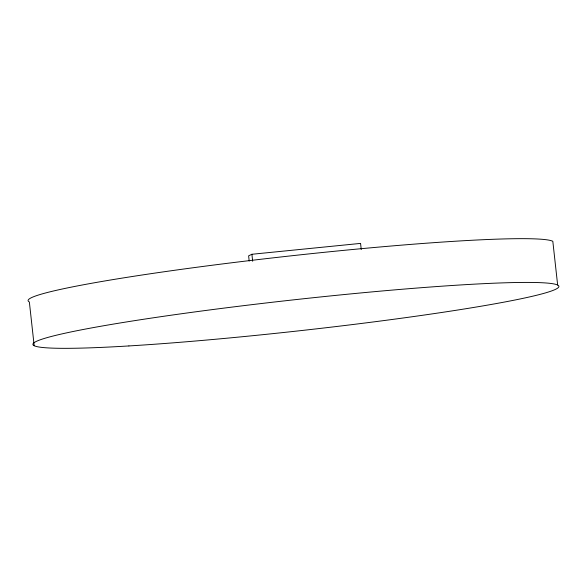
<?xml version="1.0" encoding="UTF-8"?>
<svg xmlns="http://www.w3.org/2000/svg" width="587" height="587" viewBox="0 0 587 587"><rect width="100%" height="100%" fill="white"/><g stroke="black" fill="none" stroke-linecap="round" stroke-linejoin="round"><path stroke-width="0.88" d="M361.254 249.526L360.572 243.4L251.904 254.274L248.617 255.822L249.196 261.068M557.65 285.047L552.822 241.301A264.568 15.688 -6.3 0 0 265.537 258.72A264.568 15.688 -6.3 0 0 29.35 301.953L34.178 345.699M251.904 254.274L252.674 261.274M128.905 345.941A264.568 15.688 -6.3 0 0 555.346 289.42A264.568 15.688 -6.3 0 0 203.498 310.765A264.568 15.688 -6.3 0 0 128.905 345.941"/></g></svg>
